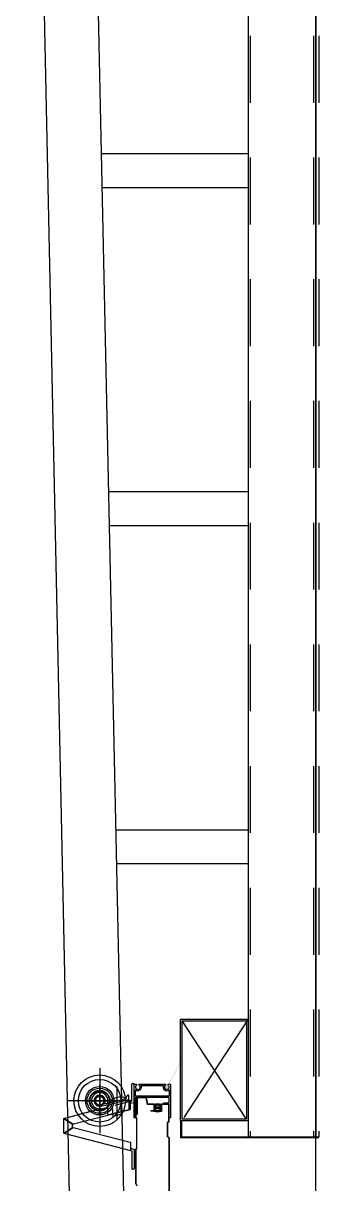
# Model space of a CAD drawing. Header units: millimetres. Extents: x -39468 to 212532, y -94717 to 83483.
# Drawn here: x 83738 to 84175, y 23432 to 25149 of the extents above; entities that cross this region are included whole.
import ezdxf

# ---------------------------------------------------------------- set-up
doc = ezdxf.new("R2010")
doc.units = ezdxf.units.MM
doc.header["$LTSCALE"] = 300
doc.header["$MEASUREMENT"] = 0
for name, pattern in [('CEN', [62, 60, -1, 0, -1]), ('H1', [1, 0.5, -0.5]), ('HID', [2, 1.1, -0.9]), ('종-SECTION_2$0$CEN', [62, 60, -1, 0, -1])]:
    doc.linetypes.add(name, pattern=pattern)
doc.layers.get('0').update_dxf_attribs({"linetype": 'CONTINUOUS'})
for name, color, linetype in [('A-30', 30, 'CONTINUOUS'), ('A-CEN', 1, 'CEN'), ('a-ohd', 9, 'CONTINUOUS'), ('A-OVERHEAD', 4, 'CONTINUOUS'), ('A-STEEL', 7, 'CONTINUOUS'), ('종-SECTION_2$0$PANEL', 9, 'CONTINUOUS'), ('종-SECTION_2$0$WID', 7, 'CONTINUOUS')]:
    doc.layers.add(name, color=color, linetype=linetype)

# ---------------------------------------------------------------- blocks, each defined once
blk = doc.blocks.new('SECTION_roll')
at = {"layer": 'A-CEN'}
for p, q in [((0, 31.7), (0, -31.7)), ((31.7, 0), (-31.7, 0))]:
    blk.add_line(p, q, dxfattribs=at)
at = {"layer": 'a-ohd', "color": 1}
for p, q in [((0, -13.8), (0, 15.1)), ((0, -13.8), (0, 15.1)), ((16.6, 13.9), (16.8, -18.4)), ((16.6, 13.9), (16.8, -18.4)), ((-13.4, 0), (13.1, 0)), ((-13.4, 0), (13.1, 0))]:
    blk.add_line(p, q, dxfattribs=at)
at = {"layer": 'a-ohd'}
for p, q in [((7.9, -4.1), (28.4, 1.1)), ((7.9, -4.1), (28.4, 1.1)), ((9, -2.1), (25.7, 2.2)), ((9, -2.1), (25.7, 2.2)), ((24.9, 0.2), (26.9, 5)), ((24.9, 0.2), (26.9, 5)), ((27.2, 5.2), (27.8, 5.4)), ((27.2, 5.2), (27.8, 5.4)), ((28.4, 1.1), (28.3, 5)), ((28.4, 1.1), (28.3, 5)), ((28.9, -8), (28.9, 0.7)), ((-21.2, -13.6), (7.9, -6.2)), ((0, -5.4), (7.9, -4.1)), ((0, -5.4), (7.9, -4.1)), ((4.7, -2.6), (7.5, -2.6)), ((4.7, -2.6), (7.5, -2.6)), ((6.7, -4.3), (7.9, -4.1)), ((6.7, -4.3), (7.9, -4.1)), ((8.5, -13.6), (28.6, -8.5)), ((8.5, -13.6), (28.6, -8.5)), ((9, -3.8), (9, -2.1)), ((9, -3.8), (9, -2.1)), ((20.9, -10.4), (20.9, -12.7)), ((20.9, -10.4), (20.9, -12.7)), ((12.7, -12.5), (12.7, -14.6)), ((12.7, -12.9), (12.7, -14.6)), ((13.3, -15), (20.6, -13.1)), ((13.3, -15), (20.6, -13.1))]:
    blk.add_line(p, q, dxfattribs=at)
at = {"layer": 'a-ohd', "color": 7}
for p, q in [((28.9, -8), (28.9, 0.7)), ((7.9, -13.2), (7.9, -4.1)), ((7.9, -13.2), (7.9, -4.1))]:
    blk.add_line(p, q, dxfattribs=at)
at = {"layer": 'a-ohd', "color": 1, "linetype": 'H1', "ltscale": 0.05}
for p, q in [((12.7, -12.5), (12.5, -2.9)), ((20.9, -10.4), (20.7, -0.9))]:
    blk.add_line(p, q, dxfattribs=at)
at = {"layer": 'a-ohd'}
for radius in [25.1, 20.8, 4.65, 4.22]:
    blk.add_circle((0, 0), radius, dxfattribs=at)
at = {"layer": 'a-ohd', "color": 4}
for radius in [13.9, 12.3, 10.1]:
    blk.add_circle((0, 0), radius, dxfattribs=at)
at = {"layer": 'a-ohd', "color": 6}
blk.add_circle((0, 0), 9.46, dxfattribs=at)
at = {"layer": 'a-ohd'}
for centre, radius, start, end in [((0, 0), 7.95, 340.8102, 284.4178), ((0, 0), 7.95, 340.8102, 284.4178), ((0, 0), 5.36, 330.9972, 287.7667), ((0, 0), 5.36, 330.9972, 287.7667), ((20.1, -10.4), 13.9, 65.9115, 142.8341), ((20.1, -10.4), 13.9, 65.9115, 142.8341), ((27.3, 4.8), 0.429, 104.3728, 156.8165), ((27.3, 4.8), 0.429, 104.3728, 156.8165), ((27.9, 5), 0.429, 1.2762, 104.3728), ((27.9, 5), 0.429, 1.2762, 104.3728), ((28.5, 0.7), 0.429, 0, 104.3728), ((28.5, 0.7), 0.429, 0, 104.3728), ((28.5, -8), 0.429, 284.3728, 0), ((28.5, -8), 0.429, 284.3728, 0), ((8.4, -13.2), 0.429, 180, 284.3728), ((8.4, -13.2), 0.429, 180, 284.3728), ((13.2, -14.6), 0.429, 180, 284.3728), ((13.2, -14.6), 0.429, 180, 284.3728), ((20.5, -12.7), 0.429, 284.3728, 0), ((20.5, -12.7), 0.429, 284.3728, 0)]:
    blk.add_arc(centre, radius, start, end, dxfattribs=at)
blk = doc.blocks.new('*X1187')
at = {"color": 0}
for p, q in [((112.4, 374.8), (114.5, 376.8)), ((112.4, 374.9), (114.3, 376.8)), ((112.4, 375.1), (114.1, 376.8)), ((112.4, 375.2), (113.9, 376.8)), ((112.4, 375.4), (113.8, 376.8)), ((112.4, 375.6), (113.6, 376.8)), ((112.4, 375.8), (113.4, 376.8)), ((112.4, 376), (113.2, 376.8)), ((112.4, 376.1), (113.1, 376.8)), ((112.4, 376.3), (112.9, 376.8)), ((112.4, 376.5), (112.7, 376.8)), ((112.4, 376.7), (112.5, 376.8)), ((114.4, 374.8), (112.4, 376.8)), ((114.2, 374.8), (112.4, 376.6)), ((114, 374.8), (112.4, 376.4)), ((113.9, 374.8), (112.4, 376.2)), ((113.7, 374.8), (112.4, 376.1)), ((113.5, 374.8), (112.4, 375.9)), ((113.3, 374.8), (112.4, 375.7)), ((113.2, 374.8), (112.4, 375.5)), ((113, 374.8), (112.4, 375.3)), ((112.8, 374.8), (112.4, 375.2)), ((112.6, 374.8), (112.4, 375)), ((112.4, 374.8), (112.4, 374.8)), ((114.6, 374.8), (112.5, 376.8)), ((112.6, 374.8), (114.6, 376.8)), ((114.7, 374.8), (112.7, 376.8)), ((112.8, 374.8), (114.8, 376.8)), ((112.9, 374.8), (115, 376.8)), ((114.9, 374.8), (112.9, 376.8)), ((115.1, 374.8), (113, 376.8)), ((113.1, 374.8), (115.2, 376.8)), ((115.3, 374.8), (113.2, 376.8)), ((113.3, 374.8), (115.3, 376.8)), ((115.4, 374.8), (113.4, 376.8)), ((113.5, 374.8), (115.5, 376.8)), ((115.6, 374.8), (113.6, 376.8)), ((113.7, 374.8), (115.7, 376.8)), ((113.8, 374.8), (115.9, 376.8)), ((115.8, 374.8), (113.8, 376.8)), ((116, 374.8), (113.9, 376.8)), ((114, 374.8), (116.1, 376.8)), ((116.2, 374.8), (114.1, 376.8)), ((114.2, 374.8), (116.2, 376.8)), ((116.3, 374.8), (114.3, 376.8)), ((114.4, 374.8), (116.4, 376.8)), ((114.5, 374.8), (116.6, 376.8)), ((116.5, 374.8), (114.5, 376.8)), ((116.7, 374.8), (114.6, 376.8)), ((114.7, 374.8), (116.8, 376.8)), ((116.9, 374.8), (114.8, 376.8)), ((114.9, 374.8), (116.9, 376.8)), ((117, 374.8), (115, 376.8)), ((115.1, 374.8), (117.1, 376.8)), ((115.2, 374.8), (117.3, 376.8)), ((117.2, 374.8), (115.2, 376.8)), ((117.4, 374.8), (115.3, 376.8)), ((115.4, 374.8), (117.5, 376.8)), ((117.6, 374.8), (115.5, 376.8)), ((115.6, 374.8), (117.6, 376.8)), ((117.7, 374.8), (115.7, 376.8)), ((115.8, 374.8), (117.8, 376.8)), ((117.9, 374.8), (115.9, 376.8)), ((116, 374.8), (118, 376.8)), ((116.1, 374.8), (118.2, 376.8)), ((118.1, 374.8), (116.1, 376.8)), ((118.3, 374.8), (116.2, 376.8)), ((116.3, 374.8), (118.4, 376.8)), ((118.5, 374.8), (116.4, 376.8)), ((116.5, 374.8), (118.5, 376.8)), ((118.6, 374.8), (116.6, 376.8)), ((116.7, 374.8), (118.7, 376.8)), ((116.8, 374.8), (118.9, 376.8)), ((118.8, 374.8), (116.8, 376.8)), ((119, 374.8), (116.9, 376.8)), ((117, 374.8), (119.1, 376.8)), ((119.2, 374.8), (117.1, 376.8)), ((117.2, 374.8), (119.2, 376.8)), ((119.3, 374.8), (117.3, 376.8)), ((117.4, 374.8), (119.4, 376.8)), ((117.5, 374.8), (119.6, 376.8)), ((119.5, 374.8), (117.5, 376.8)), ((119.7, 374.8), (117.6, 376.8)), ((117.7, 374.8), (119.8, 376.8)), ((119.9, 374.8), (117.8, 376.8)), ((117.9, 374.8), (119.9, 376.8)), ((120, 374.8), (118, 376.8)), ((118.1, 374.8), (120.1, 376.8)), ((118.2, 374.8), (120.3, 376.8)), ((120.2, 374.8), (118.2, 376.8)), ((120.4, 374.8), (118.3, 376.8)), ((118.4, 374.8), (120.5, 376.8)), ((120.6, 374.8), (118.5, 376.8)), ((118.6, 374.8), (120.7, 376.8)), ((120.8, 374.8), (118.7, 376.8)), ((118.8, 374.8), (120.8, 376.8)), ((120.9, 374.8), (118.9, 376.8)), ((119, 374.8), (121, 376.8)), ((119.1, 374.8), (121.2, 376.8)), ((121.1, 374.8), (119.1, 376.8)), ((121.3, 374.8), (119.2, 376.8)), ((119.3, 374.8), (121.4, 376.8)), ((121.5, 374.8), (119.4, 376.8)), ((119.5, 374.8), (121.5, 376.8)), ((121.6, 374.8), (119.6, 376.8)), ((119.7, 374.8), (121.7, 376.8)), ((119.8, 374.8), (121.9, 376.8)), ((121.8, 374.8), (119.8, 376.8)), ((122, 374.8), (119.9, 376.8)), ((120, 374.8), (122.1, 376.8)), ((122.2, 374.8), (120.1, 376.8)), ((120.2, 374.8), (122.2, 376.8)), ((122.3, 374.8), (120.3, 376.8)), ((120.4, 374.8), (122.4, 376.8)), ((120.5, 374.8), (122.6, 376.8)), ((122.5, 374.8), (120.5, 376.8)), ((122.7, 374.8), (120.6, 376.8)), ((120.7, 374.8), (122.8, 376.8)), ((122.9, 374.8), (120.8, 376.8)), ((120.9, 374.8), (123, 376.8)), ((123.1, 374.8), (121, 376.8)), ((121.1, 374.8), (123.1, 376.8)), ((123.2, 374.8), (121.2, 376.8)), ((121.3, 374.8), (123.3, 376.8)), ((121.4, 374.8), (123.5, 376.8)), ((123.4, 374.8), (121.4, 376.8)), ((123.6, 374.8), (121.5, 376.8)), ((121.6, 374.8), (123.7, 376.8)), ((123.8, 374.8), (121.7, 376.8)), ((121.8, 374.8), (123.8, 376.8)), ((123.9, 374.8), (121.9, 376.8)), ((122, 374.8), (124, 376.8)), ((122.1, 374.8), (124.2, 376.8)), ((124.1, 374.8), (122.1, 376.8)), ((124.3, 374.8), (122.2, 376.8)), ((122.3, 374.8), (124.4, 376.8)), ((124.5, 374.8), (122.4, 376.8)), ((122.5, 374.8), (124.5, 376.8)), ((124.6, 374.8), (122.6, 376.8)), ((122.7, 374.8), (124.7, 376.8)), ((122.8, 374.8), (124.9, 376.8)), ((124.8, 374.8), (122.8, 376.8)), ((125, 374.8), (122.9, 376.8)), ((123, 374.8), (125.1, 376.8)), ((125.2, 374.8), (123.1, 376.8)), ((123.2, 374.8), (125.2, 376.8)), ((125.3, 374.8), (123.3, 376.8)), ((123.4, 374.8), (125.4, 376.8)), ((125.5, 374.8), (123.5, 376.8)), ((123.6, 374.8), (125.6, 376.8)), ((123.7, 374.8), (125.8, 376.8)), ((125.7, 374.8), (123.7, 376.8)), ((125.9, 374.8), (123.8, 376.8)), ((123.9, 374.8), (126, 376.8)), ((126.1, 374.8), (124, 376.8)), ((124.1, 374.8), (126.1, 376.8)), ((126.2, 374.8), (124.2, 376.8)), ((124.3, 374.8), (126.3, 376.8)), ((124.4, 374.8), (126.5, 376.8)), ((126.4, 374.8), (124.4, 376.8)), ((126.6, 374.8), (124.5, 376.8)), ((124.6, 374.8), (126.7, 376.8)), ((126.8, 374.8), (124.7, 376.8)), ((124.8, 374.8), (126.8, 376.8)), ((126.9, 374.8), (124.9, 376.8)), ((125, 374.8), (127, 376.8)), ((125.1, 374.8), (127.2, 376.8)), ((127.1, 374.8), (125.1, 376.8)), ((127.3, 374.8), (125.2, 376.8)), ((125.3, 374.8), (127.4, 376.8)), ((127.5, 374.8), (125.4, 376.8)), ((125.5, 374.8), (127.5, 376.8)), ((127.6, 374.8), (125.6, 376.8)), ((125.7, 374.8), (127.7, 376.8)), ((127.8, 374.8), (125.8, 376.8)), ((125.9, 374.8), (127.9, 376.8)), ((126, 374.8), (128.1, 376.8)), ((128, 374.8), (126, 376.8)), ((128.2, 374.8), (126.1, 376.8)), ((126.2, 374.8), (128.3, 376.8)), ((128.4, 374.8), (126.3, 376.8)), ((126.4, 374.8), (128.4, 376.8)), ((128.5, 374.8), (126.5, 376.8)), ((126.6, 374.8), (128.6, 376.8)), ((126.7, 374.8), (128.8, 376.8)), ((128.7, 374.8), (126.7, 376.8)), ((128.9, 374.8), (126.8, 376.8)), ((126.9, 374.8), (129, 376.8)), ((129.1, 374.8), (127, 376.8)), ((127.1, 374.8), (129.1, 376.8)), ((129.2, 374.8), (127.2, 376.8)), ((127.3, 374.8), (129.3, 376.8)), ((127.4, 374.8), (129.5, 376.8)), ((129.4, 374.8), (127.4, 376.8)), ((129.6, 374.8), (127.5, 376.8)), ((127.6, 374.8), (129.7, 376.8)), ((129.8, 374.8), (127.7, 376.8)), ((127.8, 374.8), (129.8, 376.8)), ((129.9, 374.8), (127.9, 376.8)), ((128, 374.8), (130, 376.8)), ((128.1, 374.8), (130.2, 376.8)), ((130.1, 374.8), (128.1, 376.8)), ((130.3, 374.8), (128.2, 376.8)), ((128.3, 374.8), (130.4, 376.8)), ((130.5, 374.8), (128.4, 376.8)), ((128.5, 374.8), (130.6, 376.8)), ((130.7, 374.8), (128.6, 376.8)), ((128.7, 374.8), (130.7, 376.8)), ((130.8, 374.8), (128.8, 376.8)), ((128.9, 374.8), (130.9, 376.8)), ((129, 374.8), (131.1, 376.8)), ((131, 374.8), (129, 376.8)), ((131.2, 374.8), (129.1, 376.8)), ((129.2, 374.8), (131.3, 376.8)), ((131.4, 374.8), (129.3, 376.8)), ((129.4, 374.8), (131.4, 376.8)), ((131.5, 374.8), (129.5, 376.8)), ((129.6, 374.8), (131.6, 376.8)), ((129.7, 374.8), (131.8, 376.8)), ((131.7, 374.8), (129.7, 376.8)), ((131.9, 374.8), (129.8, 376.8)), ((129.9, 374.8), (132, 376.8)), ((132.1, 374.8), (130, 376.8)), ((130.1, 374.8), (132.1, 376.8)), ((132.2, 374.8), (130.2, 376.8)), ((130.3, 374.8), (132.3, 376.8)), ((130.4, 374.8), (132.5, 376.8)), ((132.4, 374.8), (130.4, 376.8)), ((132.6, 374.8), (130.5, 376.8)), ((130.6, 374.8), (132.7, 376.8)), ((132.8, 374.8), (130.7, 376.8)), ((130.8, 374.8), (132.9, 376.8)), ((133, 374.8), (130.9, 376.8)), ((131, 374.8), (133, 376.8)), ((133.1, 374.8), (131.1, 376.8)), ((131.2, 374.8), (133.2, 376.8)), ((131.3, 374.8), (133.4, 376.8)), ((133.3, 374.8), (131.3, 376.8)), ((133.5, 374.8), (131.4, 376.8)), ((131.5, 374.8), (133.6, 376.8)), ((133.7, 374.8), (131.6, 376.8)), ((131.7, 374.8), (133.7, 376.8)), ((133.8, 374.8), (131.8, 376.8)), ((131.9, 374.8), (133.9, 376.8)), ((132, 374.8), (134.1, 376.8)), ((134, 374.8), (132, 376.8)), ((134.2, 374.8), (132.1, 376.8)), ((132.2, 374.8), (134.3, 376.8)), ((134.4, 374.8), (132.3, 376.8)), ((132.4, 374.8), (134.4, 376.8)), ((134.5, 374.8), (132.5, 376.8)), ((132.6, 374.8), (134.6, 376.8)), ((132.7, 374.8), (134.8, 376.8)), ((134.7, 374.8), (132.7, 376.8)), ((134.9, 374.8), (132.8, 376.8)), ((132.9, 374.8), (135, 376.8)), ((135.1, 374.8), (133, 376.8)), ((133.1, 374.8), (135.1, 376.8)), ((135.2, 374.8), (133.2, 376.8)), ((133.3, 374.8), (135.3, 376.8)), ((135.4, 374.8), (133.4, 376.8)), ((133.5, 374.8), (135.5, 376.8)), ((133.6, 374.8), (135.7, 376.8)), ((135.6, 374.8), (133.6, 376.8)), ((135.8, 374.8), (133.7, 376.8)), ((133.8, 374.8), (135.9, 376.8)), ((136, 374.8), (133.9, 376.8)), ((134, 374.8), (136, 376.8)), ((136.1, 374.8), (134.1, 376.8)), ((134.2, 374.8), (136.2, 376.8)), ((134.3, 374.8), (136.4, 376.8)), ((136.3, 374.8), (134.3, 376.8)), ((136.5, 374.8), (134.4, 376.8)), ((134.5, 374.8), (136.6, 376.8)), ((136.7, 374.8), (134.6, 376.8)), ((134.7, 374.8), (136.7, 376.8)), ((136.8, 374.8), (134.8, 376.8)), ((134.9, 374.8), (136.9, 376.8)), ((136.9, 374.9), (135, 376.8)), ((135, 374.8), (136.9, 376.6)), ((136.9, 375.1), (135.1, 376.8)), ((135.2, 374.8), (136.9, 376.4)), ((136.9, 375.2), (135.3, 376.8)), ((135.4, 374.8), (136.9, 376.2)), ((136.9, 375.4), (135.5, 376.8)), ((135.6, 374.8), (136.9, 376.1)), ((136.9, 375.6), (135.7, 376.8)), ((135.8, 374.8), (136.9, 375.9)), ((136.9, 375.8), (135.9, 376.8)), ((135.9, 374.8), (136.9, 375.7)), ((136.9, 375.9), (136, 376.8)), ((136.1, 374.8), (136.9, 375.5)), ((136.9, 376.1), (136.2, 376.8)), ((136.3, 374.8), (136.9, 375.4)), ((136.9, 376.3), (136.4, 376.8)), ((136.5, 374.8), (136.9, 375.2)), ((136.9, 376.5), (136.6, 376.8)), ((136.6, 374.8), (136.9, 375)), ((136.9, 376.7), (136.7, 376.8)), ((136.8, 374.8), (136.9, 374.8))]:
    blk.add_line(p, q, dxfattribs=at)
blk = doc.blocks.new('_4F-ohd')
at = {"ltscale": 0.3}
h = blk.add_hatch(color=256, dxfattribs=at)
h.paths.add_polyline_path([(988.9, -680.7), (989.4, -680.7), (989.4, -681.2, -0.183952), (978.4, -681.2), (978.4, -680.7), (978.9, -680.7), (978.9, -670.7), (978.4, -670.7, -0.183952), (989.4, -670.7), (988.9, -670.7)])
h.paths.add_polyline_path([(986.9, -674.8), (986.9, -672.2, 0.353166), (986.7, -672, 0.106822), (981, -672, 0.353165), (980.9, -672.2), (980.9, -674.8, 0.414214), (981.1, -675), (986.7, -675, 0.414214)], flags=16)
h.paths.add_polyline_path([(986.7, -677), (981.1, -677, 0.414214), (980.9, -677.2), (980.9, -679.8, 0.353167), (981, -679.9, 0.106822), (986.7, -679.9, 0.353167), (986.9, -679.8), (986.9, -677.2, 0.414214)], flags=16)
at = {"layer": 'a-ohd'}
h = blk.add_hatch(color=256, dxfattribs=at)
h.paths.add_polyline_path([(971.2, -643.4, -0.060025), (953.3, -613.4, -0.057982), (948.6, -597.6), (948.4, -601.2, 0.045745), (953.2, -615, 0.056845), (969.9, -643.4, 5.899951)])
h.paths.add_polyline_path([(947.4, -596.9, 0.013746), (948.4, -601.2), (948.6, -597.6, -0.005891), (948.3, -596), (948.7, -589.7), (947.9, -588.5), (948, -587.7), (947.9, -587.7), (947.7, -590.4), (947.8, -590.5)])
h.paths.add_polyline_path([(948.7, -589.7), (948.8, -587.7), (948, -587.7), (947.9, -588.5)], flags=16)
for p, q in [((1014.3, -661.2, -22.8), (1014.3, -685.7, -22.8)), ((978.9, -680.7, -22.8), (978.4, -680.7, -22.8)), ((978.9, -680.7, -22.8), (978.9, -670.7, -22.8)), ((978.9, -670.7, -22.8), (978.9, -680.7, -22.8)), ((978.9, -680.7, -22.8), (978.9, -670.7, -22.8)), ((978.9, -670.7, -22.8), (978.9, -680.7, -22.8)), ((978.9, -678.7, -22.8), (978.9, -672.7, -22.8)), ((988.9, -680.7, -22.8), (988.9, -670.7, -22.8)), ((988.9, -670.7, -22.8), (988.9, -680.7, -22.8)), ((988.9, -670.7, -22.8), (988.9, -680.7, -22.8)), ((988.9, -680.7, -22.8), (988.9, -670.7, -22.8)), ((988.9, -678.7, -22.8), (988.9, -672.7, -22.8)), ((1014.3, -685.7, -22.8), (1016.4, -685.7, -22.8))]:
    blk.add_line(p, q)
at = {"layer": 'A-30', "ltscale": 3}
for p, q in [((948.8, -695), (948.8, -718.8)), ((950, -695), (950, -720)), ((948.8, -718.8), (745.5, -718.8)), ((950, -720), (745.5, -720))]:
    blk.add_line(p, q, dxfattribs=at)
at = {"layer": 'A-OVERHEAD'}
for p, q in [((1102.8, 2407.6), (1030, -1020)), ((1182.8, 2406.3), (1110, -1021.3)), ((850, 735), (1067.3, 735)), ((850, 685), (1066.2, 685)), ((850, 235), (1056.7, 235)), ((850, 185), (1055.6, 185)), ((850, -265), (1046, -265)), ((850, -315), (1045, -315))]:
    blk.add_line(p, q, dxfattribs=at)
at = {"layer": 'A-STEEL', "color": 8, "linetype": 'HID', "ltscale": 0.3}
for p, q in [((745.5, 3429.6), (745.5, -718.8)), ((753.2, 3429.6), (753.2, -718.8)), ((846.8, 3429.6), (846.8, -718.8))]:
    blk.add_line(p, q, dxfattribs=at)
at = {"layer": 'A-STEEL'}
for p, q in [((750, 3429.6), (750, -718.8)), ((850, 3429.6), (850, -718.8)), ((1024.1, -669.2, -18.3), (1019.4, -668, -18.3)), ((1024.1, -669.2, -18.3), (1019.4, -668, -18.3)), ((1024.7, -666.3, -18.3), (1021.9, -665.6, -18.3)), ((1024.7, -666.3, -18.3), (1021.9, -665.6, -18.3)), ((1046.9, -672, -18.3), (1024.7, -666.3, -18.3)), ((1046.9, -672, -18.3), (1024.7, -666.3, -18.3)), ((1108.5, -699.8, -18.3), (1024.6, -678.3, -18.3)), ((1122.9, -691.5, -18.3), (1078.7, -680.1, -18.3)), ((1122.5, -691.4, -18.3), (1109.6, -699.7, -18.3)), ((1122.5, -691.4, -18.3), (1109.6, -699.7, -18.3)), ((1109.9, -704.1, -18.3), (1109.9, -700.9, -18.3)), ((1109.9, -704.1, -18.3), (1109.9, -700.9, -18.3)), ((1122.9, -691.5, -18.3), (1110.5, -699.8, -18.3)), ((1122.9, -691.5, -18.3), (1110.5, -699.8, -18.3)), ((1122.9, -713.6, -18.3), (1122.9, -691.5, -18.3)), ((1122.9, -713.6, -18.3), (1122.9, -691.5, -18.3)), ((1122.9, -713.6, -18.3), (1021.9, -739.5, -18.3)), ((1122.9, -713.6, -18.3), (1021.9, -739.5, -18.3)), ((1109.1, -705, -18.3), (1024.6, -726.7, -18.3)), ((1122.5, -713.7, -18.3), (1109.1, -705, -18.3)), ((1122.9, -713.6, -18.3), (1110.5, -705.2, -18.3)), ((1122.9, -713.6, -18.3), (1110.5, -705.2, -18.3)), ((1024.1, -735.8, -18.3), (1019.4, -737, -18.3)), ((1024.1, -735.8, -18.3), (1019.4, -737, -18.3))]:
    blk.add_line(p, q, dxfattribs=at)
at = {"layer": 'A-STEEL', "color": 1}
for p, q in [((850, -545), (945.4, -690.4)), ((852.3, -692.7), (947.7, -547.3))]:
    blk.add_line(p, q, dxfattribs=at)
at = {"layer": 'A-STEEL', "color": 7}
for p, q in [((1018.9, -667.4, -18.3), (1018.9, -640.7, -18.3)), ((1018.9, -667.4, -18.3), (1018.9, -640.7, -18.3)), ((1021.9, -665.6, -18.3), (1021.9, -640.7, -18.3)), ((1021.9, -665.6, -18.3), (1021.9, -640.7, -18.3)), ((1024.1, -677.7, -18.3), (1024.1, -666.1, -18.3)), ((1024.1, -677.7, -18.3), (1024.1, -666.1, -18.3)), ((1018.9, -737.6, -18.3), (1018.9, -766.1, -18.3)), ((1018.9, -737.6, -18.3), (1018.9, -766.1, -18.3)), ((1024.1, -727.3, -18.3), (1024.1, -738.9, -18.3)), ((1024.1, -727.3, -18.3), (1024.1, -738.9, -18.3)), ((1021.9, -739.5, -18.3), (1021.9, -766.1, -18.3)), ((1021.9, -739.5, -18.3), (1021.9, -766.1, -18.3))]:
    blk.add_line(p, q, dxfattribs=at)
at = {"layer": 'A-STEEL', "color": 7, "linetype": '종-SECTION_2$0$CEN'}
for p, q in [((1021.2, -640.1, -18.3), (1019.5, -640.1, -18.3)), ((1021.2, -640.1, -18.3), (1019.5, -640.1, -18.3)), ((1021.2, -766.8, -18.3), (1019.5, -766.8, -18.3)), ((1021.2, -766.8, -18.3), (1019.5, -766.8, -18.3))]:
    blk.add_line(p, q, dxfattribs=at)
at = {"layer": 'A-STEEL'}
blk.add_lwpolyline([(850, -695), (950, -695), (950, -545), (850, -545)], close=True, dxfattribs=at)
at = {"layer": 'A-STEEL', "color": 251}
blk.add_lwpolyline([(852.3, -692.7), (947.7, -692.7), (947.7, -547.3), (852.3, -547.3)], close=True, dxfattribs=at)
at = {"layer": 'A-STEEL'}
for points in [[(972.8, -642.7, -2.775129), (968.4, -642.4), (968.4, -640.7), (964.9, -640.7), (964.9, -690.7), (966.9, -690.7), (966.9, -670.7), (974.9, -670.7), (974.9, -668.7), (966.9, -668.7), (966.9, -660.7), (1016.9, -660.7), (1016.9, -690.7), (1018.9, -690.7), (1018.9, -640.7), (1015.4, -640.7), (1015.4, -642.7), (1015.8, -642.7, -2.44949), (1010.9, -642.7), (1011.4, -642.7), (1011.4, -640.7), (972.4, -640.7), (972.4, -642.7)], [(1016.9, -649.5, -0.813815), (1008.5, -642.7), (975.3, -642.7, -0.813815), (966.9, -649.5), (966.9, -658.7), (1016.9, -658.7)]]:
    blk.add_lwpolyline(points, format="xyb", close=True, dxfattribs=at)
at = {"layer": 'A-STEEL', "color": 7}
for centre, start, end in [((1019.5, -640.7, -18.3), 90, 180), ((1019.5, -640.7, -18.3), 90, 180), ((1021.2, -640.7, -18.3), 0, 90), ((1021.2, -640.7, -18.3), 0, 90), ((1019.5, -766.1, -18.3), 180, 270), ((1019.5, -766.1, -18.3), 180, 270), ((1021.2, -766.1, -18.3), 270, 0), ((1021.2, -766.1, -18.3), 270, 0)]:
    blk.add_arc(centre, 0.65, start, end, dxfattribs=at)
at = {"layer": 'A-STEEL'}
for centre, radius, start, end in [((1019.5, -667.4, -18.3), 0.65, 180, 255.6272), ((1019.5, -667.4, -18.3), 0.65, 180, 255.6272), ((1024.7, -677.7, -18.3), 0.65, 180, 255.6272), ((1024.7, -677.7, -18.3), 0.65, 180, 255.6272), ((1108.8, -698.6, -18.3), 1.3, 255.6272, 303.9338), ((1108.8, -698.6, -18.3), 1.3, 255.6272, 303.9338), ((1111.2, -700.9, -18.3), 1.3, 123.9338, 180), ((1111.2, -700.9, -18.3), 1.3, 123.9338, 180), ((1111.2, -704.1, -18.3), 1.3, 180, 236.0662), ((1019.5, -737.6, -18.3), 0.65, 104.3728, 180), ((1019.5, -737.6, -18.3), 0.65, 104.3728, 180), ((1024.7, -727.3, -18.3), 0.65, 104.3728, 180), ((1024.7, -727.3, -18.3), 0.65, 104.3728, 180)]:
    blk.add_arc(centre, radius, start, end, dxfattribs=at)
at = {"layer": '종-SECTION_2$0$PANEL'}
for p, q in [((1000.9, -660.7, -22.8), (998.9, -670.7, -22.8)), ((1001.3, -661.2, -22.8), (999.3, -671.2, -22.8)), ((1000.9, -660.7, -22.8), (1016.9, -660.7, -22.8)), ((1001.3, -661.2, -22.8), (1016.4, -661.2, -22.8)), ((1016.4, -661.2, -22.8), (1016.4, -689.2, -22.8)), ((1016.9, -689.5, -22.8), (1016.9, -660.7, -22.8)), ((966.9, -670.7, -22.8), (978.9, -670.7, -22.8)), ((966.9, -696.3, -22.8), (966.9, -670.7, -22.8)), ((967.4, -671.2, -22.8), (978.4, -671.2, -22.8)), ((967.4, -696, -22.8), (967.4, -671.2, -22.8)), ((978.4, -671.2, -22.8), (978.4, -680.7, -22.8)), ((988.9, -670.7, -22.8), (998.9, -670.7, -22.8)), ((988.9, -680.7, -22.8), (993.9, -680.7, -22.8)), ((989.4, -671.2, -22.8), (999.3, -671.2, -22.8)), ((989.4, -671.2, -22.8), (989.4, -680.2, -22.8)), ((989.4, -680.2, -22.8), (993.9, -680.2, -22.8)), ((993.9, -680.2, -22.8), (993.9, -680.7, -22.8)), ((966.9, -696.3, -22.8), (969.4, -698.6, -22.8)), ((967.4, -696, -22.8), (969.9, -698.2, -22.8)), ((969.4, -698.6, -22.8), (969.4, -717.9, -22.8)), ((969.9, -698.2, -22.8), (969.9, -718.2, -22.8)), ((1016.4, -689.2, -22.8), (1014.9, -692.4, -22.8)), ((1014.9, -735.5, -22.8), (1014.9, -692.4, -22.8)), ((1016.9, -689.5, -22.8), (1015.4, -692.7, -22.8)), ((1015.4, -692.7, -22.8), (1015.4, -735.2, -22.8)), ((966.9, -720.2, -22.8), (969.4, -717.9, -22.8)), ((966.9, -720.2, -22.8), (966.9, -821.3, -22.8)), ((967.4, -720.5, -22.8), (969.9, -718.2, -22.8)), ((967.4, -720.5, -22.8), (967.4, -821, -22.8)), ((1016.4, -739, -22.8), (1014.9, -735.5, -22.8)), ((1016.9, -738.7, -22.8), (1015.4, -735.2, -22.8)), ((1016.4, -739, -22.8), (1016.4, -788, -22.8)), ((1016.9, -738.7, -22.8), (1016.9, -788.2, -22.8)), ((1016.4, -788, -22.8), (1014.9, -791.2, -22.8))]:
    blk.add_line(p, q, dxfattribs=at)
at = {"layer": '종-SECTION_2$0$WID'}
for p, q in [((978.4, -680.7, -22.8), (978.4, -681.2, -22.8)), ((989.4, -681.2, -22.8), (989.4, -680.7, -22.8))]:
    blk.add_line(p, q, dxfattribs=at)
at = {"layer": '종-SECTION_2$0$WID', "elevation": -22.8}
for points in [[(986.7, -675, 0.414214), (986.9, -674.8), (986.9, -672.2, 0.353163), (986.7, -672, 0.106823), (981, -672, 0.353163), (980.9, -672.2), (980.9, -674.8, 0.414214), (981.1, -675)], [(986.7, -679.9, 0.353163), (986.9, -679.8), (986.9, -677.2, 0.414214), (986.7, -677), (981.1, -677, 0.414214), (980.9, -677.2), (980.9, -679.8, 0.353163), (981, -679.9, 0.106823)]]:
    blk.add_lwpolyline(points, format="xyb", close=True, dxfattribs=at)
at = {"layer": '종-SECTION_2$0$WID'}
for centre, start, end in [((983.9, -685.2, -22.8), 69.1537, 110.8463), ((983.9, -666.8, -22.8), 249.1537, 290.8463)]:
    blk.add_arc(centre, 15.5, start, end, dxfattribs=at)
at = {"xscale": -1.516417910447761, "yscale": 1.516417910447761, "zscale": 1.516417910447761}
blk.add_blockref('SECTION_roll', (1069.7, -665.4, -18.3), dxfattribs=at)
at = {"extrusion": (0, 0, -1), "zscale": -1, "rotation": 270}
blk.add_blockref('*X1187', (-1391.1, -548.9, 22.8), dxfattribs=at)

msp = doc.modelspace()

# ---------------------------------------------------------------- linework, layer by layer
msp.add_line((84171, 19000), (84171, 27650))

# ---------------------------------------------------------------- block references
at = {"xscale": -1}
msp.add_blockref('_4F-ohd', (84921, 24220.4), dxfattribs=at)

doc.saveas('drawing.dxf')
